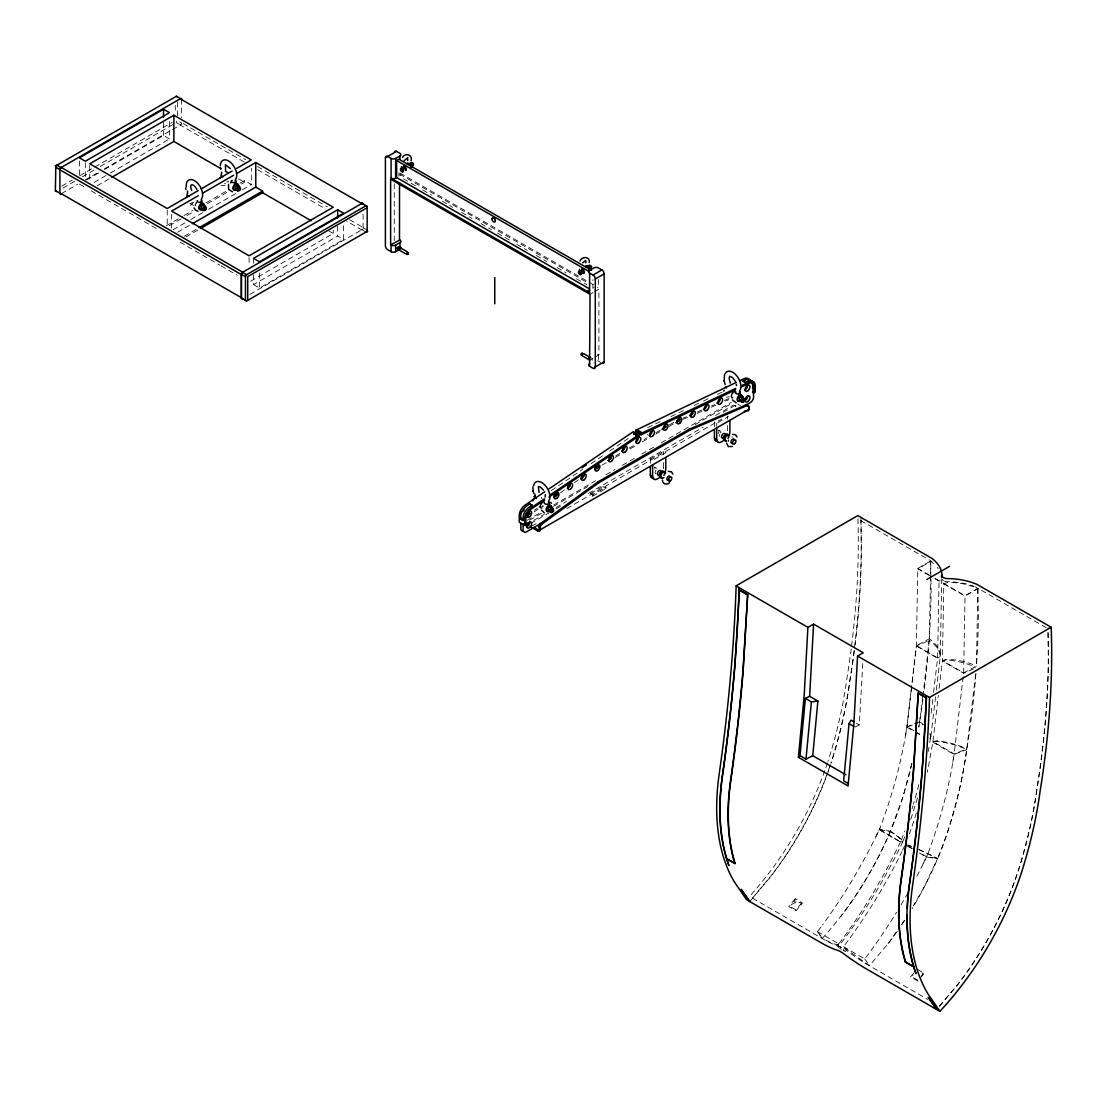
<?xml version="1.0" encoding="UTF-8"?>
<svg xmlns="http://www.w3.org/2000/svg" width="1107" height="1107" viewBox="0 0 1107 1107"><rect width="100%" height="100%" fill="white"/><g stroke="black" fill="none" stroke-linecap="round" stroke-linejoin="round"><path stroke-width="0.75" stroke-dasharray="5 3.75" d="M929.147 575.391L917.828 568.86L930.655 561.457L930.627 574.242M977.841 588.689L976.416 666.11L963.602 672.876L942.403 660.63L943.814 583.859L947.869 582.31A47.809 27.606 0 0 1 976.222 587.886L977.841 588.689L965.013 596.106L943.814 583.859M930.613 575.848L929.23 638.877L930.613 639.804A47.809 26.374 2.1 0 1 940.313 655.704L937.615 657.876L916.416 645.63L929.23 638.877M941.725 578.767L940.313 655.704M930.932 577.646L930.683 560.972L917.8 568.417L916.375 645.796L911.435 687.987M937.615 657.876L939.04 581.106L940.798 580.082M963.63 673.07L965.055 595.691L977.938 588.26L1046.378 627.766M855.047 727.078L859.295 724.96L862.865 661.903M936.342 690.062L940.258 656.396A47.809 24.036 5.7 0 0 930.517 641.382L929.119 640.469L923.1 694.546M975.627 674.44L966.785 749.024L954.137 753.881L932.924 741.635L938.349 695.321M935.553 696.801L930.793 737.207L929.894 738.203M911.241 689.675L906.896 726.815A352.912 203.757 -60 0 1 880.314 827.316A340.278 196.451 -60 0 1 822.543 924.94M914.022 730.717L906.951 726.635L916.388 646.004L929.119 640.469M931.167 713.143L932.772 699.43M933.575 692.567L937.601 658.25L940.258 656.396M939.151 688.457L942.375 661.004L946.402 659.938A47.809 24.036 5.7 0 1 974.686 666.884L975.516 667.286M963.173 676.681L954.151 754.102A352.912 203.757 -60 0 1 927.569 854.604A340.278 196.451 -60 0 1 916.126 877.713M922.878 696.248L919.599 721.778L906.951 726.635M918.768 727.327L919.53 722.345A48.985 23.233 7.6 0 1 922.726 724.781M928.469 766.528L932.841 742.202L936.577 741.399A48.985 23.233 7.6 0 1 966.702 749.591C961.692 785.901 952.311 821.56 938.847 855.669L937.546 858.451L926.504 856.707L919.447 852.625M929.755 742.645L930.517 737.899A48.985 23.233 7.6 0 0 929.7 733.927M905.623 735.02L906.868 727.202L917.952 722.954M952.795 762.253L954.054 754.448L966.702 749.591M928.261 751.528L929.008 747.253M927.209 772.299L927.763 769.752M911.864 763.595L902.828 797.275L890.374 831.205L879.332 829.461L880.342 827.344M735.712 406.407L735.02 405.383M917.523 797.856L909.871 822.39M912.057 808.691L912.984 805.73M916.375 812.939L915.129 816.938A352.912 203.757 -60 0 1 909.414 833.875M904.834 836.698L902.496 842.247L900.392 841.998L879.193 829.752L875.9 836.629M930.517 737.899L929.686 738.826M890.236 831.495C873.548 870.517 850.771 906.951 822.238 938.418C827.773 941.047 833.363 944.52 839.535 945.129C864.166 913.164 885.323 878.543 902.606 842.067A48.985 8.662 22.7 0 0 890.236 831.495L879.193 829.752M918.741 849.706A48.985 8.662 22.7 0 1 937.408 858.741L924.566 886.361L913.289 905.913M900.392 841.998L897.099 848.875A340.278 196.451 -60 0 1 843.769 937.2L838.774 943.911L839.535 945.129M879.332 829.461L900.531 841.707L901.555 839.576A352.912 203.757 -60 0 0 904.64 831.108M902.537 850.259L905.166 844.752L912.237 848.834M923.086 863.875L926.365 856.984L937.408 858.741M926.504 856.707L927.528 854.576M227.959 182.406L228.595 181.091M193.85 202.111L191.041 205.086L187.18 205.307M592.203 360.425L592.203 358.626M888.091 943.634L896.67 931.388M901.444 924.58L906.661 917.149M817.575 931.665L822.307 938.39L817.506 931.693L822.57 924.968M838.898 947.454L837.321 945.198L838.4 943.745L840.808 947.177L839.687 948.574M897.14 931.444A225.053 129.934 -60 0 1 888.132 943.648L869.479 965.691L844.198 947.578L843.548 946.665L848.543 939.968A340.278 196.451 -60 0 0 901.873 851.629M846.274 950.332L845.153 951.729L842.773 948.353L843.866 946.9L846.412 950.429A65.867 13.921 38.8 0 0 869.064 965.553L927.791 999.455M749.743 901.568L771.081 876.149A225.358 130.114 -60 0 0 830.596 764.674M913.745 972.984L910.521 976.886L917.869 981.12L924.303 973.33L916.956 969.095M921.093 976.236L923.28 973.579A8.842 6.933 -33.1 0 0 920.471 972.707M752.428 898.206L770.956 875.997A225.053 129.934 -60 0 0 830.388 764.674M939.414 1006.055L958.053 984.026A225.053 129.934 -60 0 0 1019.976 864.913A353.673 204.186 -60 0 0 1036.747 789.416A791.906 457.205 -60 0 0 1048.287 656.963L1047.886 630.298M939.525 1006.221L958.178 984.178A225.358 130.114 -60 0 0 1020.184 864.899A353.991 204.38 -60 0 0 1036.982 789.333A792.197 457.385 -60 0 0 1048.509 656.838L1048.08 627.641M534.39 510.285L537.158 508.265M534.141 511.946L538.293 508.929M560.474 492.823L566.009 488.796M574.325 482.749L579.874 478.722M551.258 490.65L582.573 469.41M591.11 463.612L603.924 454.922M609.625 451.061L629.551 437.542M61.798 186.101L72.246 180.067M79.704 175.764L172.263 122.324M62.933 188.065L74.875 181.174M82.333 176.871L94.275 169.966M100.253 166.52L174.892 123.431M61.3 193.711L77.656 184.274M85.087 179.984L98.468 172.249M104.349 168.887L180.483 124.939A1.605 0.927 -60 0 0 181.617 122.96L177.521 120.594L176.387 121.258L176.387 122.573L180.483 124.939M86.761 179.804L98.565 172.983M104.473 169.579L163.518 135.483L169.454 138.915L169.454 120.857M94.164 182.378L108.929 173.854M110.409 172.996L169.454 138.915M97.125 185.782L110.409 178.116M166.285 225.786L182.53 216.405M183.997 215.561L192.867 210.441M206.151 202.775L226.81 190.847M240.094 183.167L244.522 180.621L251.344 184.551L251.344 168.139M169.246 225.717L181.05 218.895M186.958 215.491L192.867 212.087M207.618 203.563L226.81 192.48M241.575 183.956L244.522 182.254L244.522 180.621M173.107 229.716L184.924 222.908M190.819 219.49L202.636 212.682M208.545 209.265L236.58 193.075M242.488 189.671L251.344 184.551M177.549 232.276L190.833 224.61M184.371 236.22L196.174 229.398M185.851 237.009L199.135 229.343M250.583 281.206L333.235 233.48L333.235 230.201M253.545 274.771L253.545 284.61L337.677 236.04L343.613 239.458L343.613 224.693M253.545 284.61L259.467 288.041L343.613 239.458M249.974 294.337L361.934 229.703A1.605 0.927 -60 0 0 363.068 227.724L363.068 212.502M593.919 287.64L592.895 288.235L592.895 279.697M590.059 294.337L593.006 292.635M594.487 291.778L598.915 289.218L598.915 354.863L594.487 357.423M590.059 359.983L593.006 358.281M615.658 455.932L620.141 453.344M629.094 448.169L633.578 445.581M644.039 439.548L647.028 437.818M655.994 432.643L660.478 430.056M669.444 424.88L673.914 422.293M601.848 465.217L606.332 462.629M615.298 457.454L621.276 453.995M630.243 448.819L636.207 445.374M642.185 441.928L648.162 438.469M655.635 434.165L661.612 430.706M669.085 426.403L673.568 423.815M526.96 520.373L540.382 512.624M553.804 504.889L595.552 480.784M605.986 474.751L614.938 469.589M622.397 465.286L635.805 457.537M641.769 454.091L655.192 446.342M661.156 442.897L731.243 402.436M529.589 520.179L541.517 513.288M553.445 506.397L587.748 486.596M695.099 424.618L732.377 403.1M533.712 520.415L544.146 514.395M556.074 507.504L566.521 501.485M715.62 415.402L733.512 405.065M530.737 523.445L548.629 513.122M556.088 508.819L563.546 504.515M723.065 412.413L734.993 405.522M531.734 526.157L536.203 523.583M588.384 493.445L703.194 427.164M604.505 489.391L592.785 496.157L590.501 494.857L590.501 493.542L603.702 485.918L605.972 487.232L605.972 488.547L603.702 487.232L603.702 485.918M650.307 459.004L663.494 451.393L665.777 452.708L652.59 460.318L650.307 459.004L650.307 463.819M566.798 508.542L721.875 419.013M590.501 493.542L592.785 494.857L605.972 487.232M714.43 426.79L714.43 421.988L716.713 423.303L728.434 416.536M854.535 647.401A791.906 457.205 -60 0 0 861.191 548.947L860.955 520.498M942.403 660.63L946.443 659.246A47.809 26.374 2.1 0 1 974.797 665.307L976.416 666.11M647.692 427.579L661.64 420.937M670.953 416.509L684.901 409.853M694.214 405.425L701.963 401.73M703.512 400.997L708.162 398.769M717.474 394.341L725.223 390.646M735.795 405.466L735.795 406.407M973.482 668.932L963.574 673.25L942.375 661.004M683.31 418.045L686.465 416.702M697.507 411.956L702.253 409.936M711.718 405.882L714.873 404.525M724.338 400.471L729.084 398.437M682.867 419.387L687.599 417.353M697.064 413.298L701.81 411.264M711.275 407.21L716.008 405.176M725.486 401.121L728.641 399.765M225.15 185.395L221.289 185.616M729.333 396.707L726.372 397.205M932.924 741.635L936.937 740.749A47.809 22.666 7.6 0 1 965.166 748.194L966.785 749.024M902.634 841.957L900.531 841.707M907.754 844.918L908.792 845.278A48.985 8.662 22.7 0 1 911.324 846.274M907.615 845.208L908.667 845.568A48.985 8.662 22.7 0 1 911.186 846.564M840.725 947.149L840.808 947.177A65.867 13.921 38.8 0 1 822.902 938.902L752.317 898.04M399.959 173.038L593.214 284.61M399.502 174.09L588.509 283.212M403.405 178.836L415.346 185.727M422.805 190.03L431.758 195.206M442.205 201.239L452.638 207.258M461.591 212.433L472.039 218.466M480.992 223.628L491.439 229.661M497.403 233.107L510.839 240.856M516.803 244.301L527.25 250.334M536.203 255.496L546.637 261.529M557.084 267.562L566.037 272.723M576.484 278.756L586.931 284.79M737.816 404.11L740.472 405.646M597.42 354.198A3.21 1.854 0 0 1 598.472 354.6L598.915 354.863M718.526 430.028L721.044 431.481M597.42 360.757A3.21 1.854 0 0 1 598.472 361.159L600.741 362.473M183.084 123.541L245.546 159.616M257.447 166.479L327.354 206.843M349.66 219.726L363.054 227.447A1.923 1.121 -60 0 1 361.685 229.813L346.809 221.234M363.068 227.724L367.164 230.09M361.934 229.703L366.03 232.055M244.19 161.982L180.233 125.049A1.923 1.121 -60 0 0 181.493 123.347M257.571 169.703L325.984 209.209M860.762 520.608L931.983 561.498M917.8 568.417L929.617 575.239M935.526 578.643L965.055 595.691M934.792 578.657L939.04 581.106M238.642 178.864L244.522 182.254M328.821 230.934L333.235 233.48M663.494 462.601L663.494 467.417L665.777 468.731M656.921 468.51L654.403 467.057A2.546 1.467 -60 0 1 654.403 469.991M189.837 203.314L193.531 205.445M916.388 646.004L937.601 658.25M79.372 184.066L85.308 187.484M91.217 190.902L157.443 229.135M179.943 242.115L219.67 265.057M221.137 265.915L237.327 275.256M915.434 731.533L922.505 735.615M906.868 727.202L913.939 731.284M915.351 732.101L922.422 736.183M932.841 742.202L954.054 754.448M856.541 723.369L859.295 724.96M908.141 846.094L912.376 848.543M919.308 852.916L926.365 856.984M917.8 980.221L911.545 976.609A8.842 6.933 -33.1 0 1 913.178 975.018M817.506 931.693L838.774 943.911M843.548 946.665L864.761 958.966L869.784 952.228A340.278 196.451 -60 0 0 896.559 912.265M837.321 945.198L842.773 948.353M919.599 721.778L920.996 722.691A47.809 22.666 7.6 0 1 923.847 724.988M930.655 561.457L932.052 562.384A47.809 27.606 0 0 1 933.519 563.588M541.268 497.264L542.056 498.537M864.761 958.897L869.479 965.691M977.938 588.26L978.367 616.585A791.906 457.205 -60 0 1 976.429 666.732M930.959 579.307L931.112 589.311A791.906 457.205 -60 0 1 924.027 691.142M860.955 517.896L861.412 548.809A792.197 457.385 -60 0 1 854.756 647.318M727.631 415.969L727.631 419.179M727.631 425.586L727.631 430.388A6.434 3.708 -60 0 1 727.465 431.841M716.713 423.303L716.713 426.499M663.494 451.393L663.494 454.603M598.472 279.434L598.472 287.64A3.21 1.854 0 0 0 597.42 287.239M598.472 354.6L598.472 361.159M592.785 494.857L592.785 496.157M398.935 172.844L398.935 176.248M394.272 183.734L394.272 240.648M337.677 226.188L337.677 236.04M259.467 273.263L259.467 288.041M253.545 258.36L253.545 263.272M249.103 257.433L249.103 265.638M181.617 99.284L181.617 117.882M177.521 101.996L177.521 118.906M175.252 105.373L175.252 113.827M171.64 214.357L171.64 229.121M167.212 210.15L167.212 224.929M163.518 122.365L163.518 135.483M89.75 165.427L89.75 180.206M85.308 162.867L85.308 179.279M79.372 161.082L79.372 175.861M400.9 174.352A3.21 1.854 0 0 1 399.959 175.667M192.452 202.207A3.058 1.757 -60 0 1 190.293 203.453M227.35 181.147A3.058 1.757 -60 0 1 227.004 181.852M225.482 183.471A3.058 1.757 -60 0 1 224.403 183.762M723.992 391.504A3.058 1.757 -60 0 1 724.282 390.093M723.757 391.38A3.058 1.757 -60 0 1 724.047 389.955M647.623 435.037A3.459 1.993 -60 0 1 647.387 434.498M663.494 467.417A6.434 3.708 -60 0 1 663.342 468.856M656.008 473.768A2.546 1.467 -60 0 1 656.008 470.157M719.467 436.366A2.546 1.467 -60 0 1 719.467 434.276M720.131 433.141A2.546 1.467 -60 0 1 721.031 432.339M718.803 430.291A2.546 1.467 -60 0 1 718.152 433.515M728.641 439.866A3.529 2.034 -60 0 1 728.046 440.503M728.572 441.651A3.529 2.034 -60 0 1 728.904 440.019M731.713 437.057A3.529 2.034 -60 0 1 732.834 437.154M854.341 650.695A792.197 457.385 -60 0 1 849.885 681.303A353.991 204.38 -60 0 1 833.073 756.884A225.358 130.114 -60 0 1 831.108 763.11M918.852 784.655A352.912 203.757 -60 0 1 913.4 804.319M857.925 518.865A792.197 457.385 -60 0 1 851.629 645.506M851.2 648.882A792.197 457.385 -60 0 1 846.744 679.49A353.991 204.38 -60 0 1 829.946 755.071A225.358 130.114 -60 0 1 827.967 761.298M840.13 948.727A9.257 1.951 38.8 0 1 841.389 949.308M944.548 581.217A5.646 3.266 0 0 0 947.91 581.701A50.258 29.017 0 0 1 973.814 586.226M943.482 580.718A5.646 3.266 0 0 1 942.237 579.57M937.269 567.407A47.809 27.606 0 0 1 938.279 568.749M930.074 733.526A47.809 22.666 7.6 0 1 930.793 737.207M827.455 762.861A225.358 130.114 -60 0 1 825.31 769.102M824.757 770.666A225.358 130.114 -60 0 1 748.747 897.251M854.106 650.778A791.906 457.205 -60 0 1 849.65 681.386A353.673 204.186 -60 0 1 832.879 756.897A225.053 129.934 -60 0 1 830.9 763.11M922.906 699.61A791.906 457.205 -60 0 1 919.585 721.764A353.673 204.186 -60 0 1 918.893 726.676M911.933 763.318A353.673 204.186 -60 0 1 902.8 797.261A225.053 129.934 -60 0 1 840.877 916.375M890.374 831.205A48.985 8.662 22.7 0 1 902.731 841.777M842.87 950.166A9.257 1.951 38.8 0 1 843.659 950.678M974.907 586.641A50.258 29.017 0 0 1 977.024 587.513M907.906 892.892A340.278 196.451 -60 0 1 899.244 907.823M975.945 673.333A791.906 457.205 -60 0 1 966.826 749.038A353.673 204.186 -60 0 1 950.041 824.535A225.053 129.934 -60 0 1 912.057 908.695M904.793 920.208A225.053 129.934 -60 0 1 901.015 925.867M918.865 849.415A48.985 8.662 22.7 0 1 937.546 858.451M795.172 898.773L788.724 906.564L796.071 910.798L802.52 903.008L795.172 898.773M795.241 899.687L793.844 901.375L795.435 902.288L796.832 900.6L795.241 899.687M801.496 903.27L796.002 909.899L789.748 906.287A8.842 6.933 -33.1 0 1 801.496 903.27"/><path stroke-width="1.5" d="M589.242 262.47C590.377 256.243 581.867 256.091 579.999 261.017M726.579 858.894L735.076 863.46A224.79 129.782 -60 0 1 730.8 780.463A1608.153 928.469 -60 0 0 743.171 670.69L747.682 594.667L739.407 589.893L734.896 665.916A1608.153 928.469 -60 0 1 722.525 775.675A224.79 129.782 -60 0 0 726.787 858.686L728.89 865.619L726.607 858.866A225.358 130.114 -60 0 1 722.345 775.703A1607.641 928.178 -60 0 0 737.608 624.459L739.31 587.637L736.169 585.824A1607.641 928.178 -60 0 1 719.204 773.89A225.358 130.114 -60 0 0 734.522 882.141L746.533 899.645L749.674 901.458L741.123 889.308L749.743 901.568L820.204 942.265A65.867 13.921 38.8 0 0 838.027 950.498A9.257 1.951 38.8 0 1 840.531 951.66A9.257 1.951 38.8 0 1 843.714 953.791A65.867 13.921 38.8 0 0 866.366 968.916L936.84 1009.598L928.219 997.324L936.771 1009.473L939.912 1011.286A225.358 130.114 -60 0 0 1023.311 866.712A353.991 204.38 -60 0 0 1040.11 791.145A792.197 457.385 -60 0 0 1051.18 627.24L977.024 584.413A50.258 29.017 0 0 0 947.91 578.601A5.646 3.266 0 0 1 941.905 575.142M747.682 594.667L742.949 670.8A1607.904 928.33 -60 0 1 730.578 780.546A225.108 129.962 -60 0 0 734.854 863.668M907.311 908.432A224.79 129.782 -60 0 1 909.622 883.704A1608.153 928.469 -60 0 0 921.993 773.931L926.504 697.908L918.229 693.12L913.496 769.254A1607.904 928.33 -60 0 1 901.126 879.013A225.108 129.962 -60 0 0 905.401 962.135L913.676 966.909L916.001 973.648L913.704 966.881A225.358 130.114 -60 0 1 909.442 883.718A1607.641 928.178 -60 0 0 924.705 732.474L926.407 695.653L929.548 697.465L1051.18 627.24M918.229 693.12L913.718 769.157A1608.153 928.469 -60 0 1 901.347 878.916A224.79 129.782 -60 0 0 905.609 961.928L905.401 962.135M800.001 755.624L805.993 759.084L812.746 755.694L817.893 701.063L809.632 696.289L805.398 698.406L800.001 755.624L798.41 757.285L848.073 785.956L853.884 723.591L857.565 656.05L863.239 652.77L813.576 624.099L807.902 627.378L739.172 587.706L739.172 590.017L747.46 594.791M805.398 698.406L811.389 701.88L805.993 759.084M853.788 721.778L851.034 720.187L849.055 723.618L843.659 780.836L848.46 783.604M809.632 696.289L813.576 624.099M532.91 486.817L533.145 491.204M635.653 431.633L635.764 430.263L736.446 382.316M637.203 432.533L638.435 430.623L640.801 431.993L639.569 433.889L641.119 434.788L735.602 389.775M641.119 434.788L641.216 433.418L735.712 388.419M798.41 757.285L804.222 694.919L807.902 627.378M408.428 253.392L407.293 253.295L407.943 254.209M582.877 353.922L582.24 353.022L581.23 354.088M545.184 497.085L545.281 494.525M411.015 160.681C413.229 154.925 405.204 152.309 402.588 157.374M528.703 525.687L528.703 524.4M534.197 496.766L536.521 498.441M544.091 502.467C544.353 505.498 551.632 504.723 548.56 501.665M585.949 262.76L585.714 260.477L582.697 262.774M228.499 184.399L228.651 189.491L232.553 191.732M581.203 353.977L581.369 355.25L582.448 354.793M589.049 268.254A2.172 1.259 60 0 0 588.121 266.898L586.032 267.34M407.694 160.695L407.653 157.692L404.235 160.681M724.545 374.374L724.144 380.919M404.276 166.825L402.436 168.084M551.12 508.694C552.49 513.399 548.159 508.362 551.12 509.829M742.244 398.312C743.267 403.585 738.037 398.395 743.378 399.129M407.943 164.611L410.157 163.628M589.394 269.914A2.172 1.259 60 0 0 589.394 267.41L589.851 266.275L588.966 266.206M663.813 475.429L664.781 474.004M727.936 438.414L728.904 436.974M197.503 200.533C194.887 202.069 204.172 204.186 201.682 200.049M232.166 180.303C227.585 182.558 239.32 184.343 235.362 180.067M735.809 392.169C733.249 393.746 742.437 395.766 739.988 391.67M401.454 166.52L402.187 168.79A1.923 1.121 60 0 1 402.948 171.668A1.923 1.121 60 0 1 400.706 170.367A1.923 1.121 60 0 1 401.481 168.389L401.716 168.485M579.501 269.305L580.234 271.589A1.923 1.121 60 0 1 580.995 274.453A1.923 1.121 60 0 1 578.753 273.166A1.923 1.121 60 0 1 579.528 271.187L579.764 271.284M411.292 164.805L411.098 163.269M398.243 248.438L396.901 248.314L398.243 246.64L406.919 251.607M407.777 254.306L408.414 252.659M534.224 496.766L535.456 496.185M907.131 914.825A224.79 129.782 -60 0 0 913.884 966.702L913.676 966.909M537.296 529.644L537.739 531M581.604 353.382L582.448 353.631M669.555 482.583C667.23 485.503 662.028 484.008 662.429 480.064M526.448 516.346A3.21 1.854 -60 0 1 527.458 515.308L530.225 513.302M553.791 496.185L557.942 493.168M567.642 486.125L570.423 484.105M581.507 476.065L584.275 474.045M554.925 496.849L557.693 494.829M567.393 487.786L570.174 485.779M581.258 477.726L584.026 475.706M534.003 527.472L537.974 529.769A1.605 0.927 60 0 0 539.123 529.118L539.123 526.946A3.21 1.854 -60 0 1 541.102 523.196L597.918 481.919L689.052 429.308L745.883 404.968L747.017 405.619A3.21 1.854 -60 0 1 748.996 407.085L748.996 409.258A3.21 1.854 60 0 1 746.727 410.572M531.388 527.278L537.974 531.083A3.21 1.854 60 0 0 540.258 529.769L540.258 527.596A3.21 1.854 -60 0 1 542.236 523.846L599.053 482.583L690.201 429.959L747.017 405.619M579.999 271.395L582.171 270.205L581.659 269.375M587.969 266.787L587.18 265.86M544.796 491.716L524.829 505.276A8.676 5.009 -60 0 0 519.225 515.571L519.225 522.144L524.676 525.299L525.811 524.649L525.811 518.062A7.071 4.082 -60 0 1 530.378 509.677L544.644 499.99M549.086 488.824L633.259 431.716L634.809 432.602L633.771 434.622L633.827 433.321A27.647 15.968 -60 0 1 638.365 430.706L638.338 431.993M581.991 467.804L586.281 464.898M634.809 432.602L633.674 433.377L636.11 434.636A27.647 15.968 -60 0 1 640.649 432.021M532.135 505.221L528.689 507.504A8.676 5.009 -60 0 0 523.127 517.827L523.127 520.581L520.76 519.211L520.76 516.457A8.676 5.009 -60 0 1 526.365 506.162L529.769 503.865L532.135 505.221L532.232 506.48M548.934 497.085L638.808 436.116L638.711 434.871L637.175 433.972L636.138 435.992M544.547 498.745L530.281 508.417A8.676 5.009 -60 0 0 524.676 518.726L524.676 525.299M550.262 494.871L638.711 434.871M55.82 190.861L61.051 193.877A1.605 0.927 -60 0 1 59.916 193.227L59.916 169.537A1.605 0.927 -60 0 1 61.051 167.572L180.483 98.62A1.605 0.927 -60 0 1 181.617 99.284L176.387 96.254L55.82 165.87L55.35 191.137L56.955 191.525M163.518 109.233L79.372 157.803L85.308 161.235L169.454 112.651L163.518 109.233L163.518 117.439M236.58 168.458L251.344 159.934L173.882 115.211L89.75 163.794L167.212 208.517L198.208 190.612M111.89 177.272L173.882 141.475L220.971 168.665M201.156 188.91L232.152 171.018M198.208 195.731L171.64 211.077L249.103 255.8L333.235 207.217L255.772 162.494L236.594 173.578M202.636 193.172L233.632 175.28M201.28 204.85L202.415 204.2L204.449 205.376A2.684 1.55 60 0 1 206.345 208.656A2.684 1.55 60 0 1 204.449 209.763L203.314 210.413L201.28 209.237L201.28 204.85L203.314 206.027A2.684 1.55 60 0 1 205.21 209.32A2.684 1.55 60 0 1 203.314 210.413M235.39 185.16L236.524 184.509L238.559 185.685A2.684 1.55 60 0 1 240.454 188.965A2.684 1.55 60 0 1 238.559 190.072L237.424 190.722L235.39 189.546L235.39 185.16L237.424 186.336A2.684 1.55 60 0 1 239.32 189.629A2.684 1.55 60 0 1 237.424 190.722M203.314 206.027L204.449 205.376M237.424 186.336L238.559 185.685M201.28 209.237L202.415 208.586M235.39 189.546L236.524 188.896M192.314 223.752L255.772 187.111L262.594 191.054L262.594 192.701L200.602 228.485M199.135 227.696L262.594 191.054M398.52 250.016L395.628 251.676A3.21 1.854 0 0 1 391.089 251.676L387.671 249.712A3.21 1.854 60 0 1 385.402 245.768L385.402 157.803L396.541 151.368L399.959 153.347A3.21 1.854 0 0 1 399.959 155.962L399.959 159.256M385.402 157.803A3.21 1.854 60 0 1 387.671 156.488L391.089 158.467A3.21 1.854 0 0 0 395.628 158.467L399.959 155.962M589.132 288.692L396.652 177.563L396.652 160.501L398.935 159.187L591.401 270.302M412.233 163.296L411.098 162.632L409.687 163.449L410.835 164.099L412.233 163.296A1.799 1.038 -60 0 1 413.506 164.03A1.799 1.038 -60 0 1 412.233 166.23L410.835 167.046M337.677 209.776L253.545 258.36L259.467 261.778L343.613 213.208L337.677 209.776L337.677 217.982M391.089 158.467L391.089 178.158A3.21 1.854 0 0 0 395.628 178.158L396.652 177.563M242.516 272.336L361.934 203.384L367.164 206.4L367.164 231.405L246.598 301.007L241.368 297.991L241.368 274.301A1.605 0.927 -60 0 1 242.516 272.336L246.598 274.702L366.03 205.75L367.164 206.4M246.598 301.007L245.463 300.357L245.463 276.667L246.598 274.702M367.164 207.715L247.733 276.667L247.733 300.357M589.602 357.091A3.21 1.854 0 0 0 589.602 359.72L590.059 294.337L390.633 179.209L390.633 244.841L399.959 239.984A3.21 1.854 0 0 1 399.959 242.613L399.959 249.186M390.633 244.841L391.089 245.104A3.21 1.854 0 0 0 395.628 245.104L399.959 242.613M590.28 266.081L589.145 265.431L587.734 266.247L588.882 266.898L590.28 266.081A1.799 1.038 -60 0 1 591.553 266.815A1.799 1.038 -60 0 1 590.28 269.029L588.882 269.845M601.876 269.928L598.472 267.949A3.21 1.854 0 0 0 593.919 267.949L589.602 270.44A3.21 1.854 0 0 0 589.602 273.069L593.006 275.048L601.876 269.928A3.21 1.854 60 0 1 604.145 273.858L604.145 361.823A3.21 1.854 60 0 1 602.748 363.442M589.602 359.72L589.602 366.279L593.006 368.257A3.21 1.854 60 0 0 595.289 366.943L595.289 278.978L604.145 273.858M587.319 291.445L589.602 290.145A3.21 1.854 0 0 0 589.602 292.76L391.089 178.158M594.487 367.399L604.145 361.823M594.736 468.012L597.725 466.282M608.186 460.249L611.175 458.519M661.972 429.198L666.456 426.61M595.87 468.662L598.859 466.946M520.76 519.211L521.951 518.311M752.525 387.824L753.659 387.159M752.566 388.114L753.701 387.45M548.574 506.757L549.709 506.107L551.743 507.283A2.684 1.55 60 0 1 553.638 510.562A2.684 1.55 60 0 1 551.743 511.655L550.608 512.32L548.574 511.143L548.574 506.757L550.608 507.933A2.684 1.55 60 0 1 552.504 511.226A2.684 1.55 60 0 1 550.608 512.32M739.587 396.486L740.721 395.822L742.755 396.998A2.684 1.55 60 0 1 744.651 400.291A2.684 1.55 60 0 1 742.755 401.384L741.621 402.035L739.587 400.859L739.587 396.486L741.621 397.648A2.684 1.55 60 0 1 743.517 400.942A2.684 1.55 60 0 1 741.621 402.035M550.608 507.933L551.743 507.283M741.621 397.648L742.755 396.998M524.22 523.86L523.085 524.51L523.085 529.838A4.829 2.781 -60 0 0 526.503 531.803L545.931 520.581M548.574 511.143L549.709 510.493M739.587 400.859L740.721 400.208M752.525 391.92L754.116 392.833L755.251 392.182L755.251 385.596A8.676 5.009 -60 0 0 749.647 381.777L741.898 385.457M526.614 524.164A3.21 1.854 60 0 0 527.748 525.175L528.067 524.995M742.742 406.961L750.255 402.63A4.829 2.781 -60 0 0 753.659 396.721L752.566 385.361A7.071 4.082 -60 0 0 751.252 382.219M537.296 530.696L538.542 530.89M540.258 529.769L748.996 409.258M661.225 476.605L657.129 478.971A6.434 3.708 -60 0 1 652.59 476.342L650.307 475.028L650.307 467.016M723.992 440.365L721.252 441.942A6.434 3.708 -60 0 1 716.713 439.313L714.43 437.998L714.43 430M736.169 585.824L857.814 515.585L931.983 558.412A50.258 29.017 0 0 1 942.043 575.211M926.822 579.487L949.557 566.355M857.565 656.05L926.407 695.653M917.994 693.259L926.504 697.908M407.93 162.771L407.431 164.376M585.977 265.569L585.672 267.451M739.545 380.836L744.195 378.622A8.676 5.009 -60 0 1 749.605 380.822M742.617 381.057L745.786 379.535M744.707 382.496L748.097 380.877A8.676 5.009 -60 0 1 753.521 383.077M639.569 433.889L640.704 433.349M741.801 386.827L749.55 383.133A7.071 4.082 -60 0 1 754.116 386.26L754.116 392.833M745.606 411.527L744.471 411.444M725.5 386.468L726.469 388.045M677 420.757L680.155 419.401M689.619 415.346L692.774 413.99M676.557 422.085L679.712 420.729M407.777 254.333C405.273 255.579 407.805 250.473 408.428 252.991M732.46 446.453L728.281 446.619L726.552 443.049M538.846 530.807L537.96 531.056M732.488 434.373L735.449 434.719L736.999 436.988M668.365 471.388L671.312 471.748L672.876 474.004M811.389 701.88L817.893 701.063M366.03 232.055L367.635 231.681L367.164 230.09M745.468 411.417L744.485 411.347M204.269 206.649C204.767 210.662 201.17 207.12 203.826 207.922M222.908 176.843L221.04 175.764L221.732 172.581A3.764 2.172 60 0 0 221.704 172.18M188.813 196.534L186.931 195.455L187.623 192.272A3.764 2.172 60 0 0 187.429 191.013M197.959 211.285L195.593 210.164L193.988 207.825M736.266 402.92L732.419 399.876M404.263 166.839L403.529 166.437M551.936 510.382L551.231 509.76M412.233 166.23L411.098 165.58A1.799 1.038 -60 0 0 411.735 165.012M589.145 268.364L590.28 269.029M396.652 160.501L589.132 271.616M744.886 382.358L742.34 381.126L745.731 379.507A8.676 5.009 -60 0 1 751.155 381.707M748.996 407.085L747.862 406.421A3.21 1.854 -60 0 0 745.883 404.968M583.901 353.783L590.972 357.865M397.164 248.895L405.66 253.807M582.628 355.984L589.713 360.066M689.052 429.308L690.201 429.959M225.385 171.211L228.333 172.913M262.594 192.701L311.164 220.736M635.764 430.263L637.3 431.163M639.666 432.533L641.216 433.418M638.808 436.116L637.175 433.972M61.051 167.572L56.955 165.206L55.35 165.593L55.82 167.185L59.916 169.537M241.368 274.301L245.463 276.667M241.395 274.578L59.93 169.814A1.923 1.121 -60 0 1 61.3 167.461L242.765 272.225A1.923 1.121 -60 0 0 241.395 274.578L241.395 297.686A1.923 1.121 -60 0 0 242.765 298.475M597.918 481.919L599.053 482.583M241.395 297.686L59.93 192.922A1.923 1.121 -60 0 0 61.3 193.711M529.589 504.045L531.858 505.346L531.955 506.605M544.367 512.915L541.42 510.147M527.458 515.308L528.592 515.973A3.21 1.854 -60 0 0 528.067 516.429M541.102 523.196L542.236 523.846M539.123 526.946L540.258 527.596M520.816 518.975L523.085 520.29M849.055 723.618L853.857 726.386M812.746 755.694L845.886 774.817M726.787 858.686L735.076 863.46M905.609 961.928L913.898 966.702M238.559 188.702C234.988 185.381 238.642 192.12 237.867 187.692M550.47 502.329L551.521 503.311M543.523 490.152L540.41 487.038L538.389 486.665L539.026 492.477M177.521 96.918L176.387 96.254M230.353 168.555L225.441 164.791L225.565 170.063M939.912 1011.286L927.887 993.782A225.358 130.114 -60 0 1 912.583 885.531A1607.641 928.178 -60 0 0 929.548 697.465M196.908 189.38C193.158 182.71 188.591 183.375 191.732 190.584M735.38 381.403L732.543 377.57L729.665 376.269L729.112 378.359L730.274 383.147M724.075 380.656L725.113 384.475M533.062 490.927L533.809 493.459M185.561 187.941L185.893 189.601M636.11 434.636L636.207 435.881M736.293 384.254L736.376 385.61M926.282 695.722L926.282 698.033M739.559 394.327L739.559 391.753A3.778 2.186 60 0 1 739.905 390.439A11.582 6.684 60 0 0 736.39 375.37A11.582 6.684 60 0 0 725.251 373.585M729.9 420.494L729.9 431.702A6.434 3.708 -60 0 1 728.572 436.186M716.713 428.105L716.713 439.313M665.777 457.509L665.777 468.731A6.434 3.708 -60 0 1 664.449 473.201M652.59 465.134L652.59 476.342M589.602 273.069L589.602 292.76M548.56 504.612L548.56 502.025A3.778 2.186 60 0 1 548.892 500.724A11.582 6.684 60 0 0 544.506 484.714A11.582 6.684 60 0 0 533.685 485.613M534.916 494.151L534.916 496.725M520.816 523.196L520.816 528.523A4.829 2.781 -60 0 0 523.334 530.876M494.774 277.539L494.774 303.788M399.502 182.724L399.502 239.721M395.628 158.467L395.628 178.158M395.628 245.104L395.628 251.676M391.089 245.104L391.089 251.676M255.772 162.494L255.772 187.111M235.376 183.015L235.376 180.455A3.764 2.172 60 0 1 235.708 179.154A11.596 6.697 60 0 0 230.657 162.48A11.596 6.697 60 0 0 220.348 165.566M201.266 202.706L201.266 200.146A3.764 2.172 60 0 1 201.599 198.845A11.596 6.697 60 0 0 195.856 181.59A11.596 6.697 60 0 0 186.35 186.958M173.882 115.211L173.882 141.475M580.898 271.741A1.923 1.121 60 0 1 580.995 274.453A1.923 1.121 60 0 1 578.878 272.211A1.923 1.121 60 0 1 580.566 271.395M581.604 270.15A1.771 1.024 60 0 1 582.254 270.523M582.808 271.215A1.771 1.024 60 0 1 582.808 273.263A2.408 1.398 60 0 0 584.316 271.741A2.408 1.398 60 0 0 581.812 269.098M587.222 266.164A2.172 1.259 60 0 1 589.394 267.41M589.145 265.431A1.799 1.038 -60 0 1 590.418 266.164M589.782 267.811A1.799 1.038 -60 0 1 589.477 268.129M403.488 171.087A1.923 1.121 60 0 1 401.813 171.239A1.923 1.121 60 0 1 400.859 168.748A1.923 1.121 60 0 1 402.519 168.596M402.851 168.942A1.923 1.121 60 0 1 403.488 170.27M403.557 167.351A1.771 1.024 60 0 1 404.193 167.724M404.498 168.043A1.771 1.024 60 0 1 405.079 170.008M410.074 164.099A2.172 1.259 60 0 1 411.001 165.469M410.254 163.476A2.172 1.259 60 0 1 411.679 165.386A2.172 1.259 60 0 1 411.347 167.129M411.098 162.632A1.799 1.038 -60 0 1 412.371 163.366M403.405 166.41A2.408 1.398 60 0 1 405.826 167.807A2.408 1.398 60 0 1 405.826 170.589M495.466 220.238A2.408 1.398 60 0 1 494.206 217.609M593.006 275.048A3.21 1.854 60 0 1 595.289 278.978M589.602 366.279A3.21 1.854 0 0 1 589.602 363.663M399.959 246.557A3.21 1.854 0 0 1 400.651 248.577M394.438 151.784A3.21 1.854 60 0 1 396.541 151.368M405.245 165.732A2.408 1.398 60 0 1 405.411 165.358M181.59 99.575A1.923 1.121 -60 0 0 180.233 98.8L363.054 204.338A1.923 1.121 -60 0 0 361.685 203.563M242.516 298.641A1.605 0.927 -60 0 1 241.368 297.991M361.934 203.384A1.605 0.927 -60 0 1 363.068 204.048M203.065 208.462A3.459 1.993 -60 0 1 199.481 208.808A3.459 1.993 -60 0 1 201.848 203.896A3.459 1.993 -60 0 1 204.214 206.082M201.889 208.739A3.459 1.993 -60 0 1 198.859 208.254A3.459 1.993 -60 0 1 201.045 203.688A3.459 1.993 -60 0 1 203.702 204.975M195.344 205.459A3.058 1.757 -60 0 1 195.427 204.767M195.981 203.328A3.058 1.757 -60 0 1 196.423 202.678M186.087 197.627A3.058 1.757 -60 0 1 186.543 196.963M236.594 189.394A3.459 1.993 -60 0 1 233.522 188.674A3.459 1.993 -60 0 1 236.165 184.094A3.459 1.993 -60 0 1 238.323 186.391M234.144 189.837A3.459 1.993 -60 0 1 233.259 186.502A3.459 1.993 -60 0 1 236.594 183.541A3.459 1.993 -60 0 1 237.493 186.875M230.533 182.987A3.058 1.757 -60 0 1 231.059 182.434M220.196 177.923A3.058 1.757 -60 0 1 220.639 177.272M220.805 169.053A11.596 6.697 60 0 1 220.459 167.268M740.196 400.36A3.459 1.993 -60 0 1 737.207 400.097A3.459 1.993 -60 0 1 738.936 395.642A3.459 1.993 -60 0 1 741.925 395.905M741.372 400.084A3.459 1.993 -60 0 1 737.788 400.443A3.459 1.993 -60 0 1 740.154 395.517A3.459 1.993 -60 0 1 742.506 397.717M548.56 511.102A3.459 1.993 -60 0 1 546.125 509.441A3.459 1.993 -60 0 1 548.975 505.262A3.459 1.993 -60 0 1 550.912 507.656M549.778 510.977A3.459 1.993 -60 0 1 546.733 510.507A3.459 1.993 -60 0 1 548.934 505.927A3.459 1.993 -60 0 1 551.59 507.214M532.827 500.959A3.058 1.757 -60 0 1 533.034 500.239M533.837 498.87A3.058 1.757 -60 0 1 534.349 498.316M542.721 506.674A3.058 1.757 -60 0 1 542.928 505.954M652.106 430.305A3.459 1.993 -60 0 1 649.117 435.494M665.501 423.275A3.459 1.993 -60 0 1 665.321 426.499A3.459 1.993 -60 0 1 662.761 428.99M747.612 395.545A3.459 1.993 -60 0 1 744.61 400.72M747.612 384.821A3.459 1.993 -60 0 1 744.61 390.01M638.462 436.891A3.459 1.993 -60 0 1 636.096 441.818M732.654 397.87A3.459 1.993 -60 0 1 731.935 394.12A3.459 1.993 -60 0 1 735.602 391.726M706.681 404.318A3.459 1.993 -60 0 1 703.678 409.493M720.325 397.814A3.459 1.993 -60 0 1 719.453 401.288A3.459 1.993 -60 0 1 716.741 403.059M692.788 410.268A3.459 1.993 -60 0 1 692.608 413.506A3.459 1.993 -60 0 1 690.035 415.997M679.144 416.772A3.459 1.993 -60 0 1 678.757 420.397A3.459 1.993 -60 0 1 675.81 422.556M529.312 510.853A3.459 1.993 -60 0 1 526.323 516.042M541.641 508.155A3.459 1.993 -60 0 1 540.756 504.806A3.459 1.993 -60 0 1 544.091 501.845M540.59 506.508A3.459 1.993 -60 0 1 539.372 506.84M556.351 491.799A3.459 1.993 -60 0 1 554.233 497.251M570.243 483.081A3.459 1.993 -60 0 1 567.254 488.27M583.97 474.516A3.459 1.993 -60 0 1 580.898 479.013M597.531 464.566A3.459 1.993 -60 0 1 595.165 469.493M611.175 455.323A3.459 1.993 -60 0 1 608.186 460.498M624.569 445.526A3.459 1.993 -60 0 1 624.39 448.75A3.459 1.993 -60 0 1 621.83 451.255M529.395 522.255A3.459 1.993 -60 0 1 526.323 526.752M523.224 511.143A7.071 4.082 -60 0 1 524.151 509.677M520.511 513.413A7.071 4.082 -60 0 1 520.954 511.821M527.748 523.86A1.605 0.927 60 0 1 526.946 523.016M653.683 478.155A6.434 3.708 -60 0 1 650.307 475.028M659.177 474.834A2.546 1.467 -60 0 1 657.392 473.616A2.546 1.467 -60 0 1 659.495 470.53A2.546 1.467 -60 0 1 660.921 472.288M661.737 477.684A3.446 1.993 -60 0 1 660.436 474.004A3.446 1.993 -60 0 1 664.477 471.969M664.726 472.509A3.446 1.993 -60 0 1 664.809 473.187M663.923 477.532A3.529 2.034 -60 0 1 660.851 477.255A3.529 2.034 -60 0 1 662.623 472.703A3.529 2.034 -60 0 1 665.681 472.98M668.96 479.774A2.366 1.37 -60 0 1 666.912 479.594A2.366 1.37 -60 0 1 668.102 476.536A2.366 1.37 -60 0 1 670.15 476.716M661.46 476.743A3.279 1.896 -60 0 1 659.149 475.636A3.279 1.896 -60 0 1 661.045 471.665A3.279 1.896 -60 0 1 663.688 472.08M660.187 476.273A2.546 1.467 -60 0 1 660.353 473.049A2.546 1.467 -60 0 1 663.01 472.122M717.806 441.126A6.434 3.708 -60 0 1 714.43 437.998M726.746 441.25A3.529 2.034 -60 0 1 725.417 437.486A3.529 2.034 -60 0 1 729.555 435.411M725.86 440.655A3.446 1.993 -60 0 1 724.767 436.573A3.446 1.993 -60 0 1 728.849 435.48M723.3 437.818A2.546 1.467 -60 0 1 721.501 436.767A2.546 1.467 -60 0 1 723.3 433.653A2.546 1.467 -60 0 1 725.099 434.691M732.225 443.257A2.366 1.37 -60 0 1 731.007 441.748A2.366 1.37 -60 0 1 732.806 439.119A2.366 1.37 -60 0 1 734.328 440.171M724.421 440.033A3.279 1.896 -60 0 1 723.936 436.103A3.279 1.896 -60 0 1 727.59 434.553M727.811 435.065A3.279 1.896 -60 0 1 727.894 435.715M726.856 434.843A2.546 1.467 -60 0 1 727.313 435.508M724.684 439.368A2.546 1.467 -60 0 1 724.02 438.981M723.784 438.081A2.546 1.467 -60 0 1 725.583 434.968M941.407 575.834A47.809 27.606 0 0 1 941.628 577.3M411.541 164.943C412.703 167.448 413.409 161.567 411.541 164.943M589.588 267.742C590.751 270.219 591.429 264.407 589.588 267.742M491.937 218.923A2.408 1.398 60 0 0 494.497 222.106A2.408 1.398 60 0 0 494.497 218.688A2.408 1.398 60 0 0 491.937 218.923M666.289 429.571A3.459 1.993 -60 0 0 667.383 424.216A3.459 1.993 -60 0 0 663.301 427.856A3.459 1.993 -60 0 0 666.289 429.571M652.646 436.075A3.459 1.993 -60 0 0 653.739 430.72A3.459 1.993 -60 0 0 649.657 434.345A3.459 1.993 -60 0 0 652.646 436.075M748.152 390.591A3.459 1.993 -60 0 0 749.245 385.236A3.459 1.993 -60 0 0 745.163 388.861A3.459 1.993 -60 0 0 748.152 390.591M748.152 401.315A3.459 1.993 -60 0 0 749.245 395.96A3.459 1.993 -60 0 0 745.163 399.585A3.459 1.993 -60 0 0 748.152 401.315M639.002 442.662A3.459 1.993 -60 0 0 640.109 437.307A3.459 1.993 -60 0 0 636.013 440.932A3.459 1.993 -60 0 0 639.002 442.662M720.865 403.585A3.459 1.993 -60 0 0 721.958 398.229A3.459 1.993 -60 0 0 717.876 401.855A3.459 1.993 -60 0 0 720.865 403.585M707.221 410.088A3.459 1.993 -60 0 0 708.314 404.733A3.459 1.993 -60 0 0 704.232 408.358A3.459 1.993 -60 0 0 707.221 410.088M693.577 416.578A3.459 1.993 -60 0 0 694.67 411.223A3.459 1.993 -60 0 0 690.588 414.848A3.459 1.993 -60 0 0 693.577 416.578M679.933 423.082A3.459 1.993 -60 0 0 681.026 417.726A3.459 1.993 -60 0 0 676.944 421.352A3.459 1.993 -60 0 0 679.933 423.082M529.852 516.623A3.459 1.993 -60 0 0 530.959 511.268A3.459 1.993 -60 0 0 526.863 514.893A3.459 1.993 -60 0 0 529.852 516.623M529.852 527.347A3.459 1.993 -60 0 0 530.959 521.992A3.459 1.993 -60 0 0 526.863 525.617A3.459 1.993 -60 0 0 529.852 527.347M584.427 479.594A3.459 1.993 -60 0 0 585.534 474.239A3.459 1.993 -60 0 0 581.438 477.864A3.459 1.993 -60 0 0 584.427 479.594M570.783 488.851A3.459 1.993 -60 0 0 571.89 483.496A3.459 1.993 -60 0 0 567.794 487.122A3.459 1.993 -60 0 0 570.783 488.851M625.358 451.836A3.459 1.993 -60 0 0 626.465 446.481A3.459 1.993 -60 0 0 622.369 450.106A3.459 1.993 -60 0 0 625.358 451.836M611.714 461.079A3.459 1.993 -60 0 0 612.821 455.724A3.459 1.993 -60 0 0 608.725 459.363A3.459 1.993 -60 0 0 611.714 461.079M598.071 470.337A3.459 1.993 -60 0 0 599.178 464.982A3.459 1.993 -60 0 0 595.082 468.607A3.459 1.993 -60 0 0 598.071 470.337M557.139 498.108A3.459 1.993 -60 0 0 558.246 492.753A3.459 1.993 -60 0 0 554.15 496.379A3.459 1.993 -60 0 0 557.139 498.108M670.551 480.687A2.366 1.37 -60 0 0 671.299 477.02A2.366 1.37 -60 0 0 668.503 479.497A2.366 1.37 -60 0 0 670.551 480.687M734.674 443.672A2.366 1.37 -60 0 0 735.422 439.991A2.366 1.37 -60 0 0 732.626 442.482A2.366 1.37 -60 0 0 734.674 443.672"/></g></svg>
